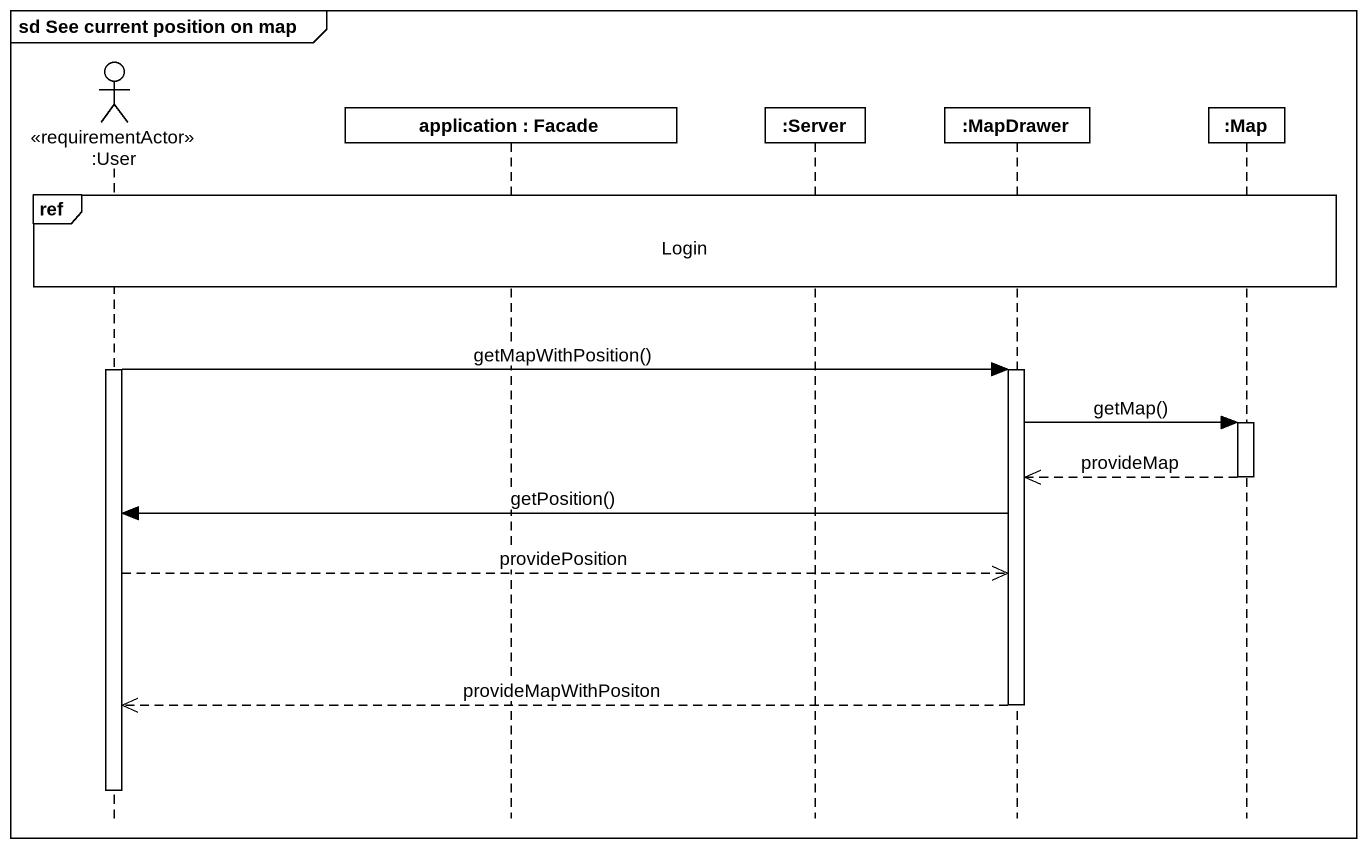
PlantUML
@startuml
mainframe sd See current position on map
hide footbox
actor ":User" as User <<requirementActor>>
participant "application : Facade" as application
participant ":Server" as Server
participant ":MapDrawer" as MapDrawer
participant ":Map" as Map_

ref over User, application, Server, MapDrawer, Map_ : Login
activate User
User -> MapDrawer : getMapWithPosition()
activate MapDrawer
MapDrawer -> Map_ : getMap()
activate Map_
Map_ -->> MapDrawer : provideMap
deactivate Map_
MapDrawer -> User : getPosition()
User -->> MapDrawer : providePosition
MapDrawer -->> User : provideMapWithPositon
deactivate MapDrawer
deactivate User
@enduml
